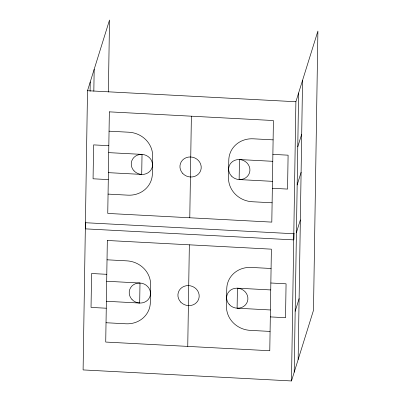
<?xml version="1.0" encoding="UTF-8"?>
<svg xmlns="http://www.w3.org/2000/svg" width="401" height="401" viewBox="0 0 401 401"><rect width="100%" height="100%" fill="white"/><g stroke="black" fill="none" stroke-linecap="round" stroke-linejoin="round"><path stroke-width="0.6" d="M108.38 92.045L109.518 20.05L87.508 90.711L83.102 369.922L291.482 380.95L313.492 310.289L317.898 31.077L295.888 101.739L291.482 380.95M90.09 91.343L90.235 81.954M93.829 91.227L94.175 69.318M187.748 346.399L189.352 244.821M189.778 217.773L191.382 116.195M294.209 372.193L298.62 92.982M298.143 359.557L302.555 80.345M297.768 146.811L301.702 134.175M297.166 184.956L301.101 172.325M296.414 232.585L300.349 219.948M295.171 311.271L299.106 298.635M87.508 90.711L295.888 101.739M109.052 131.177L128.937 132.23A24.225 22.521 17.3 0 1 152.656 156.149L152.375 173.793A24.225 22.521 17.3 0 1 127.944 195.162L108.059 194.109M273.106 139.859L253.221 138.806A24.225 22.521 17.3 0 0 228.786 160.174L228.51 177.823A24.225 22.521 17.3 0 0 252.229 201.738L272.114 202.791M108.826 145.693L93.603 144.891L93.067 178.791L108.29 179.593M272.875 154.375L288.098 155.182L287.562 189.082L272.339 188.275M108.716 152.636L142.029 154.395L141.713 174.42L108.4 172.656M272.765 161.312L239.452 159.553L239.136 179.573L272.449 181.337M107.022 259.803L126.906 260.856A24.225 22.521 17.3 0 1 150.626 284.775L150.345 302.419A24.225 22.521 17.3 0 1 125.914 323.787L106.029 322.735M271.076 268.485L251.191 267.432A24.225 22.521 17.3 0 0 226.755 288.8L226.48 306.449A24.225 22.521 17.3 0 0 250.194 330.364L270.079 331.416M106.791 274.319L91.573 273.512L91.037 307.417L106.26 308.219M270.845 283.001L286.068 283.808L285.532 317.707L270.309 316.9M106.686 281.261L139.999 283.021L139.683 303.046L106.37 301.281M270.735 289.938L237.422 288.179L237.106 308.199L270.419 309.963M85.603 222.139L85.328 228.856L293.707 239.883L293.888 239.302L293.983 233.161L293.808 233.743L85.423 222.715L85.603 222.139M107.328 240.48L105.724 342.058L269.778 350.74L271.382 249.161L107.328 240.48M109.358 111.854L107.754 213.432L271.808 222.114L273.412 120.536L109.358 111.854M132.029 299.532A10.712 9.96 17.3 0 0 150.009 296.394A10.712 9.96 17.3 0 0 137.483 283.171A10.712 9.96 17.3 0 0 132.029 299.532M229.447 304.69A10.712 9.96 17.3 0 0 247.432 301.547A10.712 9.96 17.3 0 0 234.906 288.329A10.712 9.96 17.3 0 0 229.447 304.69M180.741 302.113A10.712 9.96 17.3 0 0 198.721 298.971A10.712 9.96 17.3 0 0 186.194 285.748A10.712 9.96 17.3 0 0 180.741 302.113M134.059 170.906A10.712 9.96 17.3 0 0 152.039 167.768A10.712 9.96 17.3 0 0 139.518 154.545A10.712 9.96 17.3 0 0 134.059 170.906M231.482 176.064A10.712 9.96 17.3 0 0 249.462 172.921A10.712 9.96 17.3 0 0 236.936 159.703A10.712 9.96 17.3 0 0 231.482 176.064M182.771 173.488A10.712 9.96 17.3 0 0 200.751 170.345A10.712 9.96 17.3 0 0 188.224 157.122A10.712 9.96 17.3 0 0 182.771 173.488"/></g></svg>
